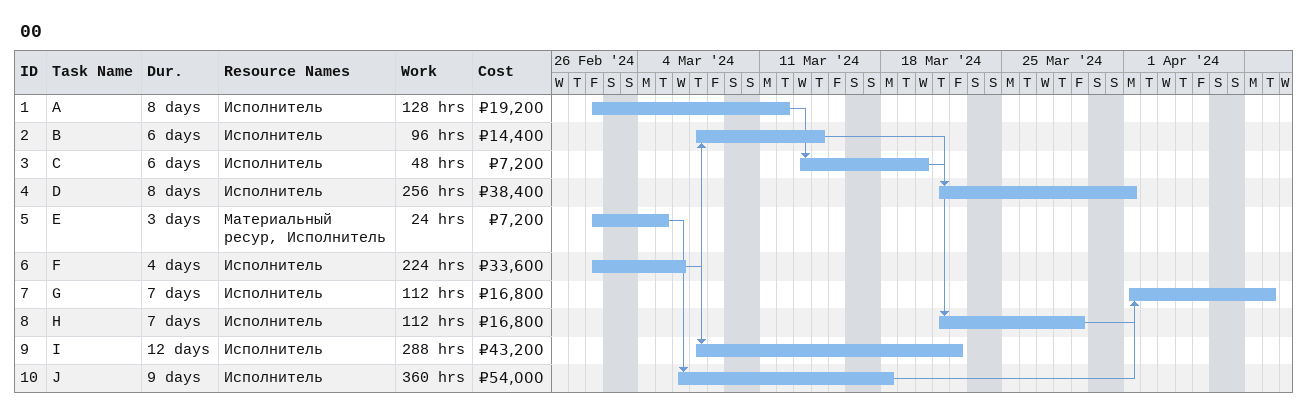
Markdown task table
00

| ID | Task | Duration | Start | Finish | Predecessors | Resources | Work (h) | Cost (₽) |
|---|---|---|---|---|---|---|---|---|
| 1 | A | 8d | 2024-03-01 | 2024-03-12 |  | Исполнитель | 128 | 19200 |
| 2 | B | 6d | 2024-03-07 | 2024-03-14 | 6 | Исполнитель | 96 | 14400 |
| 3 | C | 6d | 2024-03-13 | 2024-03-20 | 1 | Исполнитель | 48 | 7200 |
| 4 | D | 8d | 2024-03-21 | 2024-04-01 | 2, 3 | Исполнитель | 256 | 38400 |
| 5 | E | 3d | 2024-03-01 | 2024-03-05 |  | Материальный ресур, Исполнитель | 24 | 7200 |
| 6 | F | 4d | 2024-03-01 | 2024-03-06 |  | Исполнитель | 224 | 33600 |
| 7 | G | 7d | 2024-04-01 | 2024-04-09 | 8, 10 | Исполнитель | 112 | 16800 |
| 8 | H | 7d | 2024-03-21 | 2024-03-29 | 2, 3 | Исполнитель | 112 | 16800 |
| 9 | I | 12d | 2024-03-07 | 2024-03-22 | 6 | Исполнитель | 288 | 43200 |
| 10 | J | 9d | 2024-03-06 | 2024-03-18 | 5 | Исполнитель | 360 | 54000 |
